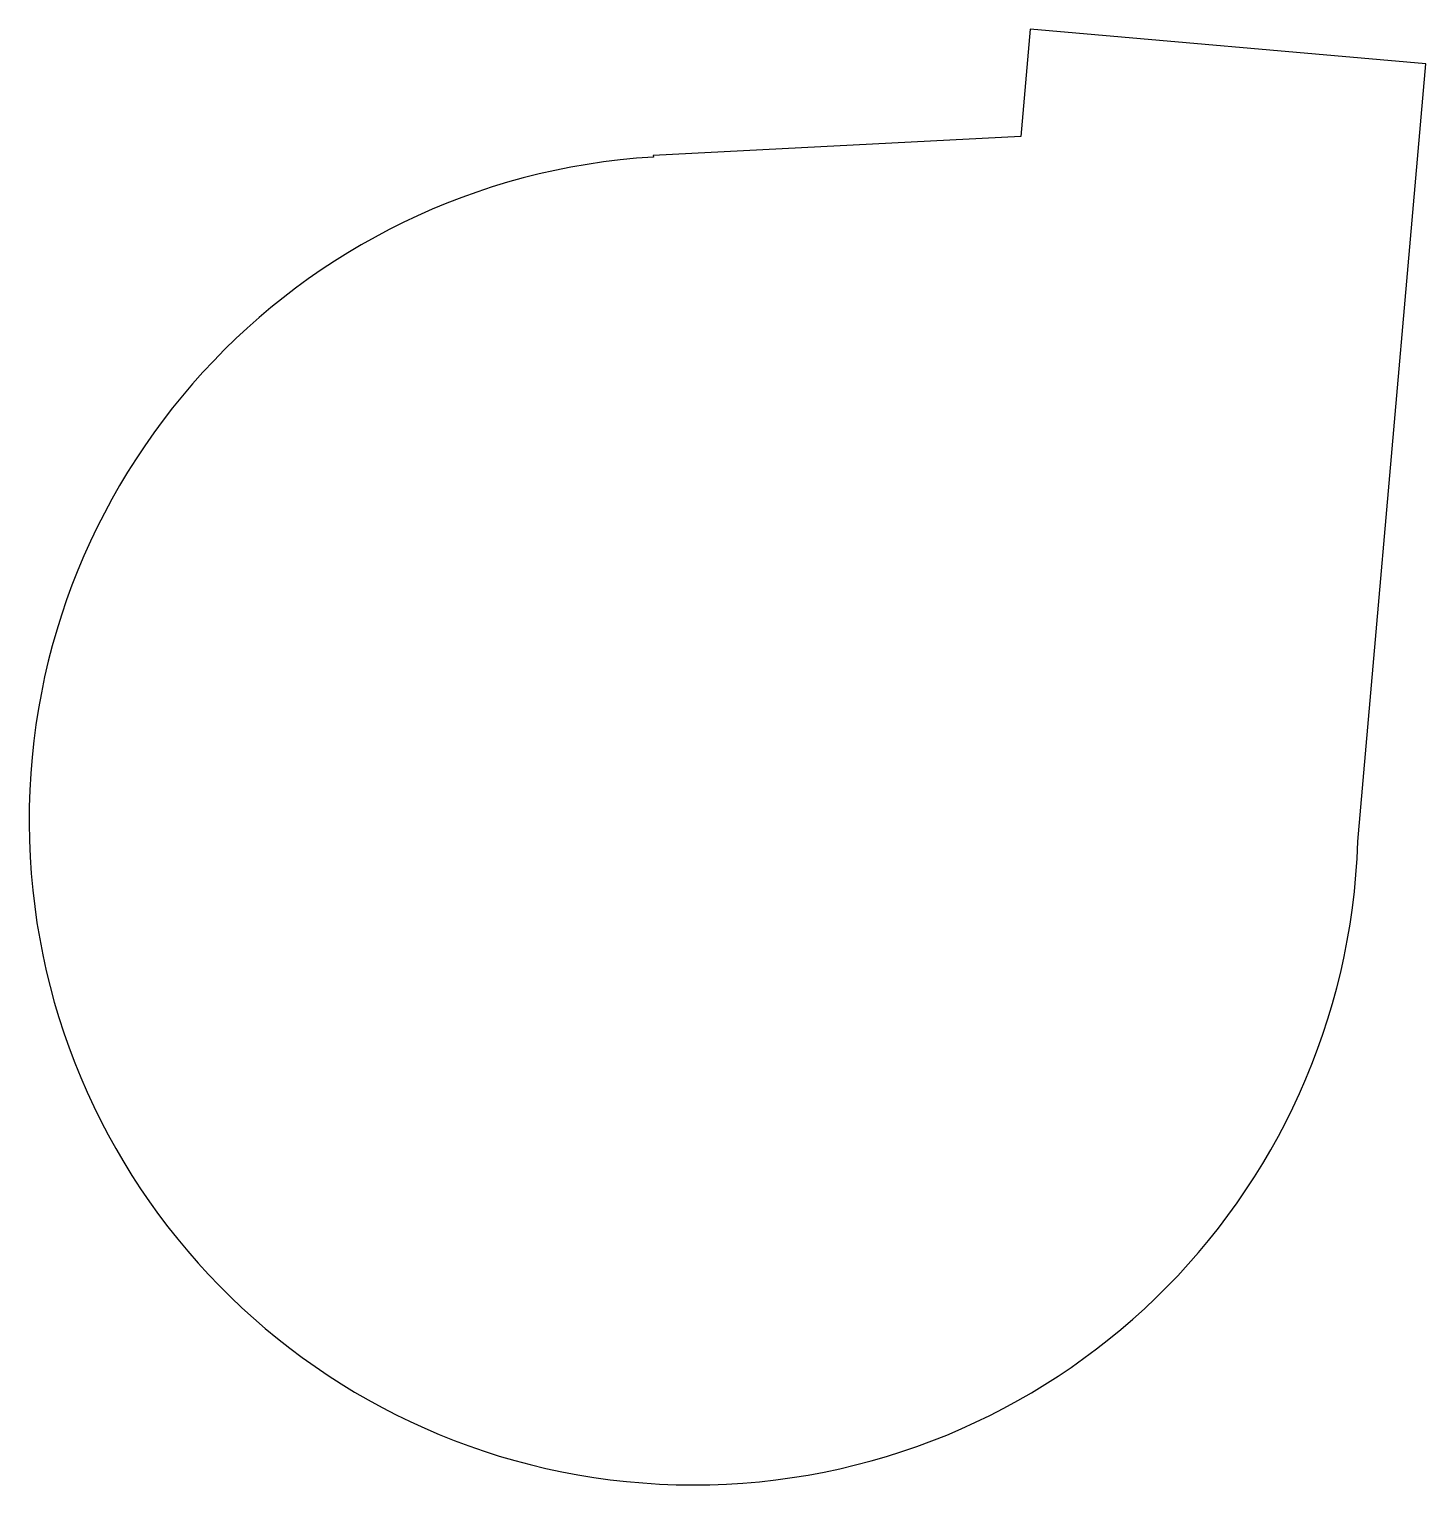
# Model space of a CAD drawing. Header units: millimetres. Extents: x 33.5 to 86.3, y -58.2 to -3.2.
import ezdxf

# ---------------------------------------------------------------- set-up
doc = ezdxf.new("R2010")
doc.units = ezdxf.units.MM

msp = doc.modelspace()

# ---------------------------------------------------------------- linework, layer by layer
for p, q in [((71.342, -3.227), (70.987, -7.279)), ((86.285, -4.534), (71.342, -3.227)), ((83.714, -33.914), (86.285, -4.534)), ((70.987, -7.279), (57.104, -8.006)), ((57.104, -8.006), (57.107, -8.059))]:
    msp.add_line(p, q)
msp.add_arc((58.627, -33.113), 25.1, 93.4732, 358.1711)

doc.saveas('drawing.dxf')
